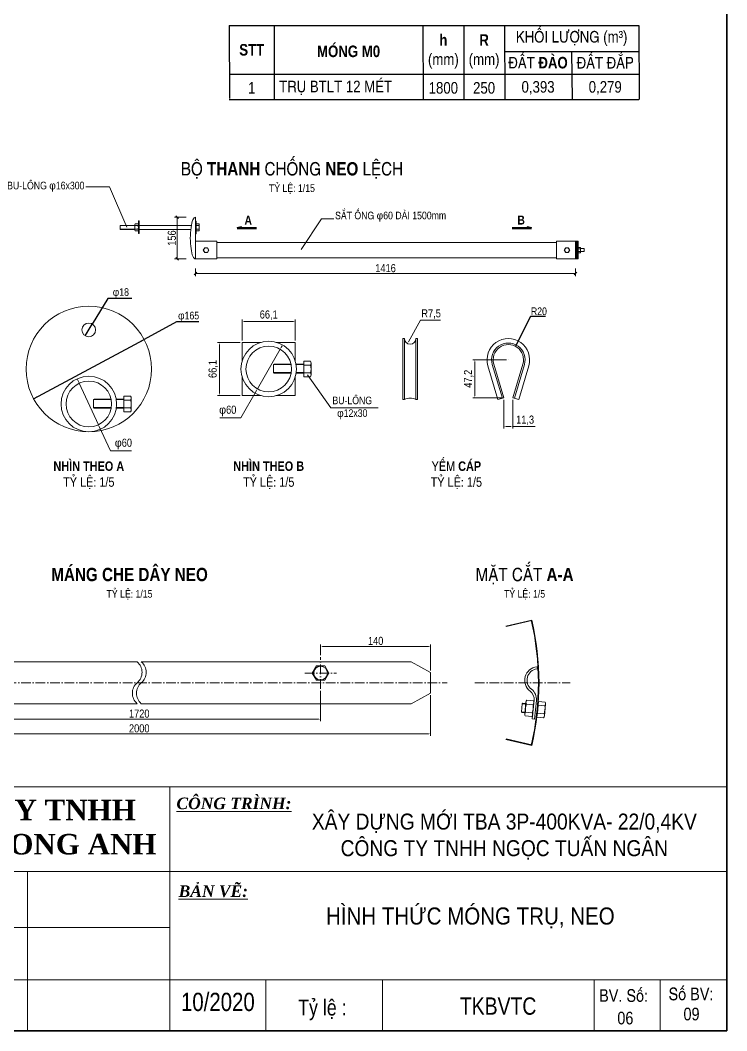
# Model space of a CAD drawing. Header units: millimetres. Extents: x -23083795 to 376618, y 113268 to 3804440.
# Drawn here: x 304887 to 310150, y 114283 to 121807 of the extents above; entities that cross this region are included whole.
import ezdxf
from ezdxf.enums import TextEntityAlignment as Align

# ---------------------------------------------------------------- set-up
doc = ezdxf.new("R2010")
doc.units = ezdxf.units.MM
doc.header["$LTSCALE"] = 6
doc.linetypes.add('ACAD_ISO10W100', pattern=[18, 12, -3, 0, -3])
for name, color, linetype, lineweight in [('Duongkichthuoc', 1, 'Continuous', 0), ('DuongMatcat', 2, 'Continuous', 50), ('HTDLXDM', 220, 'Continuous', 30), ('Khung', 7, 'Continuous', 20), ('netlonkhungten', 32, 'Continuous', 35), ('Nettim', 1, 'ACAD_ISO10W100', 5), ('Netvua', 3, 'Continuous', 20), ('Text', 7, 'Continuous', 13)]:
    doc.layers.add(name, color=color, linetype=linetype, lineweight=lineweight)
doc.styles.add('ktenBCKT_6o$0$VN', font='arial.ttf')
doc.styles.get("Standard").update_dxf_attribs({"font": 'VHELVCN_1.TTF', "height": 60})
doc.styles.add('VN', font='VHELVEN_0.TTF')
doc.styles.add('Vni-helvecondense', font='VHELVCN_1.TTF')
doc.styles.add('VNI-Time', font='VTIMESN_1.TTF', dxfattribs={"width": 0.9})
doc.dimstyles.new('ISO-10', dxfattribs={"dimtxt": 35, "dimasz": 20, "dimexe": 20, "dimexo": 70, "dimgap": 10, "dimtad": 1, "dimtoh": 1, "dimdec": 0, "dimlfac": 0.5, "dimrnd": 1, "dimtxsty": 'Standard', "dimblk": 'OBLIQUE', "dimcen": 2.5, "dimclrd": 7, "dimclre": 7, "dimclrt": 7, "dimadec": 0, "dimazin": 0, "dimtfac": 1, "dimtdec": 0, "dimtmove": 0, "dimatfit": 3, "dimfxl": 1, "dimlwd": 0, "dimlwe": 0, "dimarcsym": 0})
doc.dimstyles.new('ISO-15', dxfattribs={"dimtxt": 2.5, "dimasz": 15, "dimexe": 15, "dimexo": 15, "dimgap": 10, "dimtad": 1, "dimtoh": 1, "dimdec": 0, "dimlfac": 0.5, "dimrnd": 1, "dimtxsty": 'Standard', "dimcen": 25, "dimclrd": 7, "dimclre": 7, "dimadec": 0, "dimazin": 0, "dimtfac": 1, "dimtdec": 0, "dimtmove": 0, "dimatfit": 3, "dimfxl": 1, "dimlwd": 0, "dimlwe": 0, "dimarcsym": 0})
doc.dimstyles.new('ISO-5', dxfattribs={"dimtxt": 6, "dimasz": 15, "dimexe": 15, "dimexo": 15, "dimgap": 10, "dimtad": 1, "dimtoh": 1, "dimdec": 1, "dimlfac": 0.166667, "dimtxsty": 'Standard', "dimcen": 25, "dimclrd": 7, "dimclre": 7, "dimadec": 0, "dimazin": 0, "dimtfac": 1, "dimtdec": 1, "dimtmove": 0, "dimatfit": 3, "dimfxl": 1, "dimlwd": 0, "dimlwe": 0, "dimarcsym": 0})

# ---------------------------------------------------------------- blocks, each defined once
blk = doc.blocks.new('*D256')
at = {"color": 7, "lineweight": 0, "transparency": 16777216}
for p, q in [((307944.3, 116782), (307944.3, 116478.9)), ((303603.2, 116574.5), (303603.2, 116478.9)), ((303618.2, 116493.9), (307929.3, 116493.9))]:
    blk.add_line(p, q, dxfattribs=at)
at = {"color": 7, "transparency": 16777216}
for points in [[(303618.2, 116496.4), (303618.2, 116491.4), (303603.2, 116493.9)], [(307929.3, 116496.4), (307929.3, 116491.4), (307944.3, 116493.9)]]:
    blk.add_solid(points, dxfattribs=at)
at = {"layer": 'Defpoints', "color": 0, "transparency": 16777216}
for p in [(307944.3, 116797), (303603.2, 116589.5), (307944.3, 116493.9)]:
    blk.add_point(p, dxfattribs=at)
at = {"color": 0, "transparency": 16777216, "insert": (305773.8, 116534.5), "char_height": 60, "attachment_point": 5}
blk.add_mtext('2000', dxfattribs=at)
blk = doc.blocks.new('*D257')
at = {"color": 7, "lineweight": 0, "transparency": 16777216}
for p, q in [((307124.8, 116814.5), (307124.8, 116588.7)), ((304422.7, 116669.6), (304422.7, 116588.7)), ((304437.7, 116603.7), (307109.8, 116603.7))]:
    blk.add_line(p, q, dxfattribs=at)
at = {"color": 7, "transparency": 16777216}
for points in [[(304437.7, 116606.2), (304437.7, 116601.2), (304422.7, 116603.7)], [(307109.8, 116606.2), (307109.8, 116601.2), (307124.8, 116603.7)]]:
    blk.add_solid(points, dxfattribs=at)
at = {"layer": 'Defpoints', "color": 0, "transparency": 16777216}
for p in [(307124.8, 116829.5), (304422.7, 116684.6), (307124.8, 116603.7)]:
    blk.add_point(p, dxfattribs=at)
at = {"color": 0, "transparency": 16777216, "insert": (305773.8, 116644.3), "char_height": 60, "attachment_point": 5}
blk.add_mtext('1720', dxfattribs=at)
blk = doc.blocks.new('*D258')
at = {"color": 7, "lineweight": 0, "transparency": 16777216}
for p, q in [((306822.4, 119357.7), (306653.6, 119062.8)), ((306829.9, 119370.7), (306837.4, 119383.7)), ((306530.4, 118847.8), (306646.1, 119049.8)), ((306372.9, 118847.8), (306530.4, 118847.8))]:
    blk.add_line(p, q, dxfattribs=at)
at = {"color": 7, "transparency": 16777216}
for points in [[(306827.7, 119371.9), (306832.1, 119369.5), (306822.4, 119357.7)], [(306643.9, 119051.1), (306648.3, 119048.6), (306653.6, 119062.8)]]:
    blk.add_solid(points, dxfattribs=at)
at = {"layer": 'Defpoints', "color": 0, "transparency": 16777216}
for p in [(306822.4, 119357.7), (306653.6, 119062.8)]:
    blk.add_point(p, dxfattribs=at)
at = {"color": 0, "transparency": 16777216, "insert": (306432.9, 118898.1), "char_height": 60, "attachment_point": 5}
blk.add_mtext('{\\fSymbol|b0|i0|c2|p16;f}60', dxfattribs=at)
blk = doc.blocks.new('_Oblique')
at = {"color": 0, "lineweight": -2}
blk.add_line((-0.5, -0.5), (0.5, 0.5), dxfattribs=at)
blk = doc.blocks.new('*D261')
at = {"layer": 'Defpoints', "color": 0, "transparency": 16777216}
for p in [(306192.5, 120029.3), (309024.2, 120029.3), (309024.2, 119920.2)]:
    blk.add_point(p, dxfattribs=at)
at = {"layer": 'Netvua', "color": 7, "lineweight": 0, "transparency": 16777216}
for p, q in [((306192.5, 119959.3), (306192.5, 119900.2)), ((309024.2, 119959.3), (309024.2, 119900.2)), ((306192.5, 119920.2), (309024.2, 119920.2))]:
    blk.add_line(p, q, dxfattribs=at)
at = {"layer": 'Netvua', "color": 7, "lineweight": 0, "transparency": 16777216, "xscale": 20, "yscale": 20, "zscale": 20, "rotation": 180}
blk.add_blockref('_Oblique', (306192.5, 119920.2), dxfattribs=at)
at = {"layer": 'Netvua', "color": 7, "lineweight": 0, "transparency": 16777216, "xscale": 20, "yscale": 20, "zscale": 20}
blk.add_blockref('_Oblique', (309024.2, 119920.2), dxfattribs=at)
at = {"layer": 'Netvua', "color": 7, "transparency": 16777216, "insert": (307608.3, 119960.8), "char_height": 60, "attachment_point": 5}
blk.add_mtext('1416', dxfattribs=at)
blk = doc.blocks.new('*D262')
at = {"color": 7, "lineweight": 0, "transparency": 16777216}
for p, q in [((306525, 119408.4), (306356.7, 119408.4)), ((306371.7, 119393.4), (306371.7, 119027)), ((306525, 119012), (306356.7, 119012))]:
    blk.add_line(p, q, dxfattribs=at)
at = {"color": 7, "transparency": 16777216}
for points in [[(306369.2, 119393.4), (306374.2, 119393.4), (306371.7, 119408.4)], [(306369.2, 119027), (306374.2, 119027), (306371.7, 119012)]]:
    blk.add_solid(points, dxfattribs=at)
at = {"layer": 'Defpoints', "color": 0, "transparency": 16777216}
for p in [(306540, 119408.4), (306371.7, 119012), (306540, 119012)]:
    blk.add_point(p, dxfattribs=at)
at = {"color": 0, "transparency": 16777216, "insert": (306325.8, 119210.2), "char_height": 60, "attachment_point": 5, "rotation": 90}
blk.add_mtext('66,1', dxfattribs=at)
blk = doc.blocks.new('*D264')
at = {"layer": 'Defpoints', "color": 0, "transparency": 16777216}
for p in [(306192.5, 120340.7), (306057.4, 120029.3), (306192.5, 120029.3)]:
    blk.add_point(p, dxfattribs=at)
at = {"layer": 'Netvua', "color": 7, "lineweight": 0, "transparency": 16777216}
for p, q in [((306122.5, 120340.7), (306037.4, 120340.7)), ((306057.4, 120340.7), (306057.4, 120029.3)), ((306122.5, 120029.3), (306037.4, 120029.3))]:
    blk.add_line(p, q, dxfattribs=at)
at = {"layer": 'Netvua', "color": 7, "lineweight": 0, "transparency": 16777216, "xscale": 20, "yscale": 20, "zscale": 20}
for p, rotation in [((306057.4, 120340.7), 90), ((306057.4, 120029.3), 270)]:
    blk.add_blockref('_Oblique', p, dxfattribs=dict(at, rotation=rotation))
at = {"layer": 'Netvua', "color": 7, "transparency": 16777216, "insert": (306016.7, 120185), "char_height": 60, "attachment_point": 5, "rotation": 90}
blk.add_mtext('156', dxfattribs=at)
blk = doc.blocks.new('*D265')
at = {"color": 7, "lineweight": 0, "transparency": 16777216}
for p, q in [((305320.6, 119117.5), (305314.3, 119131.2)), ((305326.9, 119103.9), (305469.3, 118795.4)), ((305558.6, 118602.1), (305475.6, 118781.8)), ((305715.7, 118602.1), (305558.6, 118602.1))]:
    blk.add_line(p, q, dxfattribs=at)
at = {"color": 7, "transparency": 16777216}
for points in [[(305322.9, 119118.6), (305318.4, 119116.5), (305326.9, 119103.9)], [(305477.9, 118782.9), (305473.4, 118780.8), (305469.3, 118795.4)]]:
    blk.add_solid(points, dxfattribs=at)
at = {"layer": 'Defpoints', "color": 0, "transparency": 16777216}
for p in [(305326.9, 119103.9), (305469.3, 118795.4)]:
    blk.add_point(p, dxfattribs=at)
at = {"color": 0, "transparency": 16777216, "insert": (305655.7, 118652.4), "char_height": 60, "attachment_point": 5}
blk.add_mtext('{\\fSymbol|b0|i0|c2|p16;f}60', dxfattribs=at)
blk = doc.blocks.new('*D269')
at = {"color": 7, "lineweight": 0, "transparency": 16777216}
for p, q in [((307124.8, 117079.2), (307124.8, 117160.2)), ((307929.3, 117145.2), (307139.8, 117145.2)), ((307944.3, 116966.9), (307944.3, 117160.2))]:
    blk.add_line(p, q, dxfattribs=at)
at = {"color": 7, "transparency": 16777216}
for points in [[(307139.8, 117147.7), (307139.8, 117142.7), (307124.8, 117145.2)], [(307929.3, 117147.7), (307929.3, 117142.7), (307944.3, 117145.2)]]:
    blk.add_solid(points, dxfattribs=at)
at = {"layer": 'Defpoints', "color": 0, "transparency": 16777216}
for p in [(307124.8, 117145.2), (307124.8, 117064.2), (307944.3, 116951.9)]:
    blk.add_point(p, dxfattribs=at)
at = {"color": 0, "transparency": 16777216, "insert": (307534.6, 117185.8), "char_height": 60, "attachment_point": 5}
blk.add_mtext('140', dxfattribs=at)
blk = doc.blocks.new('*D270')
at = {"color": 7, "lineweight": 0, "transparency": 16777216}
for p, q in [((306540, 119423.4), (306540, 119579.8)), ((306555, 119564.8), (306921.4, 119564.8)), ((306936.4, 119423.4), (306936.4, 119579.8))]:
    blk.add_line(p, q, dxfattribs=at)
at = {"color": 7, "transparency": 16777216}
for points in [[(306555, 119567.3), (306555, 119562.3), (306540, 119564.8)], [(306921.4, 119567.3), (306921.4, 119562.3), (306936.4, 119564.8)]]:
    blk.add_solid(points, dxfattribs=at)
at = {"layer": 'Defpoints', "color": 0, "transparency": 16777216}
for p in [(306936.4, 119564.8), (306540, 119408.4), (306936.4, 119408.4)]:
    blk.add_point(p, dxfattribs=at)
at = {"color": 0, "transparency": 16777216, "insert": (306738.2, 119610.6), "char_height": 60, "attachment_point": 5}
blk.add_mtext('66,1', dxfattribs=at)
blk = doc.blocks.new('*D271')
at = {"color": 7, "lineweight": 0, "transparency": 16777216}
for p, q in [((307867.7, 119573.3), (307778.3, 119413.5)), ((308017.7, 119573.3), (307867.7, 119573.3))]:
    blk.add_line(p, q, dxfattribs=at)
at = {"color": 7, "transparency": 16777216}
blk.add_solid([(307776.1, 119414.7), (307780.4, 119412.3), (307770.9, 119400.4)], dxfattribs=at)
at = {"layer": 'Defpoints', "color": 0, "transparency": 16777216}
for p in [(307770.9, 119400.4), (307791.7, 119437.5)]:
    blk.add_point(p, dxfattribs=at)
at = {"color": 0, "transparency": 16777216, "insert": (307947.7, 119619.1), "char_height": 60, "attachment_point": 5}
blk.add_mtext('R7,5', dxfattribs=at)
blk = doc.blocks.new('*D272')
at = {"color": 7, "lineweight": 0, "transparency": 16777216}
for p, q in [((308508.1, 119279), (308258.8, 119279)), ((308273.8, 119264), (308273.8, 119010.8)), ((308474.1, 118995.8), (308258.8, 118995.8))]:
    blk.add_line(p, q, dxfattribs=at)
at = {"color": 7, "transparency": 16777216}
for points in [[(308271.3, 119264), (308276.3, 119264), (308273.8, 119279)], [(308271.3, 119010.8), (308276.3, 119010.8), (308273.8, 118995.8)]]:
    blk.add_solid(points, dxfattribs=at)
at = {"layer": 'Defpoints', "color": 0, "transparency": 16777216}
for p in [(308523.1, 119279), (308273.8, 118995.8), (308489.1, 118995.8)]:
    blk.add_point(p, dxfattribs=at)
at = {"color": 0, "transparency": 16777216, "insert": (308227.9, 119137.4), "char_height": 60, "attachment_point": 5, "rotation": 90}
blk.add_mtext('47,2', dxfattribs=at)
blk = doc.blocks.new('*D273')
at = {"color": 7, "lineweight": 0, "transparency": 16777216}
for p, q in [((308489.1, 118980.8), (308489.1, 118767.2)), ((308557.1, 118980.8), (308557.1, 118767.2)), ((308504.1, 118782.2), (308542.1, 118782.2)), ((308557.1, 118782.2), (308723.7, 118782.2))]:
    blk.add_line(p, q, dxfattribs=at)
at = {"color": 7, "transparency": 16777216}
for points in [[(308504.1, 118784.7), (308504.1, 118779.7), (308489.1, 118782.2)], [(308542.1, 118784.7), (308542.1, 118779.7), (308557.1, 118782.2)]]:
    blk.add_solid(points, dxfattribs=at)
at = {"layer": 'Defpoints', "color": 0, "transparency": 16777216}
for p in [(308489.1, 118995.8), (308557.1, 118995.8), (308557.1, 118782.2)]:
    blk.add_point(p, dxfattribs=at)
at = {"color": 0, "transparency": 16777216, "insert": (308647.9, 118828), "char_height": 60, "attachment_point": 5}
blk.add_mtext('11,3', dxfattribs=at)

msp = doc.modelspace()

# ---------------------------------------------------------------- linework, layer by layer
for p, q in [((306444.74591, 121766.6433), (306446.29624, 121223.81958)), ((306778.84789, 121766.6433), (306778.24485, 121214.34315)), ((307887.14986, 121766.6433), (307888.24943, 121217.5834)), ((308190.63206, 121766.6433), (308192.07153, 121217.5834)), ((308494.11426, 121766.6433), (308496.21195, 121216.38452)), ((309494.81199, 121766.6433), (309497.21529, 121217.10082)), ((308494.11426, 121574.72007), (309494.81199, 121574.72007)), ((308994.46313, 121574.72007), (308998.26772, 121215.18816)), ((306444.74591, 121405.81622), (309494.81199, 121405.81622)), ((306444.74591, 121216.81156), (309494.81199, 121216.81156)), ((305538.8193, 119735.38525), (305424.37881, 119544.91044)), ((305718.41546, 119735.38525), (305538.8193, 119735.38525)), ((306050.35199, 119560.20237), (305809.78999, 119431.09596)), ((306217.92068, 119560.20237), (306050.35199, 119560.20237)), ((308687.08886, 119600.33872), (308575.44307, 119380.98848)), ((308800.34921, 119600.33872), (308687.08886, 119600.33872)), ((305371.88156, 119457.53399), (305424.37881, 119544.91044)), ((305398.1047, 119501.22221), (305398.15567, 119501.22221)), ((305398.13019, 119501.19673), (305398.13019, 119501.2477)), ((304986.47039, 118989.23133), (305809.78999, 119431.09596))]:
    msp.add_line(p, q)
msp.add_lwpolyline([(306444.74591, 121766.6433), (307306.24892, 121766.6433), (309161.93106, 121766.6433), (309494.81199, 121766.6433)])
for points in [[(305382.35208, 119484.23936), (305371.745, 119457.56531), (305390.42976, 119479.35739)], [(305398.07012, 119501.3063), (305398.13019, 119501.22221), (305398.0461, 119501.28228)], [(305405.75104, 119523.06963), (305424.37881, 119544.91044), (305413.84145, 119518.20877)], [(305782.61814, 119421.83823), (305809.78999, 119431.09596), (305787.08939, 119413.52616)]]:
    msp.add_solid(points)
at = {"layer": 'Duongkichthuoc'}
for points in [[(308578.8958, 119393.4824), (308583.09943, 119391.33759), (308574.56318, 119379.79912)], [(305009.20465, 119006.75755), (304986.47039, 118989.23133), (305013.65995, 118998.43691)]]:
    msp.add_solid(points, dxfattribs=at)
at = {"layer": 'DuongMatcat'}
for p, q in [((306502.99494, 120257.51699), (306538.07167, 120267.28976)), ((306647.53998, 120257.51699), (306502.99494, 120257.51699)), ((306538.07167, 120267.28976), (306530.46317, 120257.51699)), ((308551.04328, 120257.51699), (308695.58832, 120257.51699)), ((308660.51159, 120267.28976), (308668.12009, 120257.51699)), ((308695.58832, 120257.51699), (308660.51159, 120267.28976))]:
    msp.add_line(p, q, dxfattribs=at)
at = {"layer": 'Khung'}
for points in [[(310150.10347, 114283.45961), (310150.10347, 116100.05292), (302825.62301, 116100.05292), (302825.62301, 114283.45961)], [(306001.06684, 116100.05292), (306001.06684, 114283.45961)], [(302825.62301, 115468.57798), (310150.10347, 115468.57798)], [(304942.70398, 114283.45961), (304942.70398, 115468.57798)], [(302825.62301, 115052.02188), (306001.06684, 115052.02188)], [(302834.81085, 114663.3771), (310150.10347, 114663.3771)], [(306715.49718, 114663.3771), (306715.49718, 114283.45961)], [(307586.02122, 114663.3771), (307586.02122, 114283.45961)], [(309161.76403, 114663.3771), (309161.76403, 114283.45961)], [(309654.92426, 114663.3771), (309654.92426, 114283.45961)], [(302825.62301, 114283.45961), (310150.10347, 114283.45961)]]:
    msp.add_lwpolyline(points, dxfattribs=at)
at = {"layer": 'netlonkhungten'}
msp.add_lwpolyline([(290303.95978, 128659.81248), (310150.10347, 128659.81248), (310150.10347, 114283.45961), (290303.95978, 114283.45961)], close=True, dxfattribs=at)
at = {"layer": 'Nettim'}
for p, q in [((307124.82821, 116829.47702), (307124.82821, 117064.22999)), ((307007.45173, 116946.8535), (307242.2047, 116946.8535)), ((303488.6474, 116874.43817), (308067.60266, 116874.43817)), ((308274.07047, 116874.43817), (308983.4041, 116874.43817))]:
    msp.add_line(p, q, dxfattribs=at)
at = {"layer": 'Netvua'}
for p, q in [((305767.49202, 120313.07972), (305772.2112, 120313.07972)), ((305767.49202, 120218.69609), (305767.49202, 120313.07972)), ((305772.2112, 120313.07972), (305772.2112, 120218.69609)), ((306192.4931, 120029.2515), (306192.4931, 120340.71747)), ((306192.4931, 120217.39068), (306192.4931, 120311.77431)), ((306192.4931, 120311.77431), (306197.21229, 120311.77431)), ((306197.21229, 120311.77431), (306197.21229, 120217.39068)), ((305632.79818, 120279.68388), (305630.91051, 120277.79621)), ((305630.91051, 120251.36879), (305630.91051, 120277.79621)), ((305630.91051, 120277.79621), (305741.30726, 120277.79621)), ((305632.79818, 120249.48112), (305630.91051, 120251.36879)), ((305630.91051, 120251.36879), (305741.30726, 120251.36879)), ((305632.79818, 120279.68388), (305741.30726, 120279.68388)), ((305741.30726, 120249.48112), (305632.79818, 120249.48112)), ((305741.30726, 120284.19977), (305741.30726, 120244.96523)), ((305765.46947, 120290.73886), (305743.32981, 120290.73886)), ((305765.46947, 120277.66068), (305743.32981, 120277.66068)), ((305765.46947, 120251.50432), (305743.32981, 120251.50432)), ((305765.46947, 120238.42614), (305743.32981, 120238.42614)), ((305772.2112, 120279.68388), (306162.09679, 120279.68388)), ((306157.64228, 120249.48112), (305772.2112, 120249.48112)), ((306219.35195, 120290.73886), (306197.21229, 120290.73886)), ((306197.21229, 120290.73886), (306197.21229, 120277.66068)), ((306197.21229, 120277.66068), (306219.35195, 120277.66068)), ((306219.35195, 120277.66068), (306197.21229, 120277.66068)), ((306197.21229, 120251.50432), (306219.35195, 120251.50432)), ((306219.35195, 120251.50432), (306197.21229, 120251.50432)), ((306197.21229, 120251.50432), (306197.21229, 120238.42614)), ((306197.21229, 120238.42614), (306219.35195, 120238.42614)), ((306221.37449, 120244.96523), (306221.37449, 120284.19977)), ((305772.2112, 120218.69609), (305767.49202, 120218.69609)), ((306197.21229, 120217.39068), (306192.4931, 120217.39068)), ((306192.4931, 120161.38858), (306351.0576, 120161.38858)), ((306192.4931, 120029.2515), (306192.4931, 120161.38858)), ((306351.0576, 120161.38858), (306351.0576, 120029.2515)), ((306351.0576, 120151.95021), (308880.53889, 120151.95021)), ((308880.53889, 120029.2515), (308880.53889, 120161.38858)), ((308880.53889, 120161.38858), (309043.78458, 120161.38858)), ((309024.18173, 120029.2515), (309024.18173, 120161.38858)), ((309024.18173, 120161.38858), (309031.73242, 120161.38858)), ((309040.06735, 120161.38858), (309027.95707, 120161.38858)), ((309031.73242, 120161.38858), (309031.73242, 120029.2515)), ((309036.29201, 120029.2515), (309036.29201, 120161.38858)), ((309036.29201, 120161.38858), (309043.8427, 120161.38858)), ((309043.78458, 120161.38858), (309043.78458, 120029.2515)), ((309043.8427, 120161.38858), (309043.8427, 120029.2515)), ((306251.06824, 120095.32004), (306261.42179, 120113.25293)), ((306251.06824, 120095.32004), (306261.42179, 120077.38715)), ((306282.12891, 120113.25293), (306261.42179, 120113.25293)), ((306282.12891, 120077.38715), (306261.42179, 120077.38715)), ((306282.12891, 120113.25293), (306292.48247, 120095.32004)), ((306282.12891, 120077.38715), (306292.48247, 120095.32004)), ((308939.11402, 120095.32004), (308949.46758, 120113.25293)), ((308939.11402, 120095.32004), (308949.46758, 120077.38715)), ((308970.17469, 120113.25293), (308949.46758, 120113.25293)), ((308970.17469, 120077.38715), (308949.46758, 120077.38715)), ((308970.17469, 120113.25293), (308980.52825, 120095.32004)), ((308970.17469, 120077.38715), (308980.52825, 120095.32004)), ((309043.66298, 120079.7897), (309043.66298, 120110.85039)), ((309045.18325, 120116.02715), (309060.0756, 120116.02715)), ((309060.0756, 120105.67359), (309045.18325, 120105.67359)), ((309060.0756, 120105.67359), (309045.18325, 120105.67359)), ((309060.0756, 120105.67359), (309045.18325, 120105.67359)), ((309045.18325, 120084.96648), (309060.0756, 120084.96648)), ((309060.0756, 120084.96648), (309045.18325, 120084.96648)), ((309060.0756, 120084.96648), (309045.18325, 120084.96648)), ((309045.18325, 120074.61292), (309060.0756, 120074.61292)), ((309045.18325, 120074.61292), (309060.0756, 120074.61292)), ((309061.59587, 120079.78971), (309061.59587, 120110.85039)), ((309061.59587, 120083.99402), (309061.59587, 120106.64609)), ((309061.59587, 120106.64609), (309085.46875, 120106.64609)), ((309085.46877, 120083.99402), (309061.59587, 120083.99402)), ((309085.46875, 120106.64609), (309087.73396, 120104.38088)), ((309085.46877, 120083.99401), (309087.73397, 120086.25922)), ((309087.73396, 120104.38088), (309087.73396, 120086.25921)), ((306351.0576, 120029.2515), (306192.4931, 120029.2515)), ((308880.53889, 120038.68986), (306351.0576, 120038.68986)), ((309043.78458, 120029.2515), (308880.53889, 120029.2515)), ((306540.00325, 119408.36927), (306540.00325, 119268.98272)), ((306679.5108, 119408.36927), (306540.00325, 119408.36927)), ((306936.4145, 119408.36927), (306796.80501, 119408.36927)), ((306936.4145, 119268.63822), (306936.4145, 119408.36927)), ((307749.20268, 119437.47663), (307737.87664, 119437.47663)), ((307737.87664, 119437.47663), (307737.87664, 118982.85066)), ((307749.20268, 118982.85066), (307749.20268, 119437.47663)), ((307845.47398, 119437.47663), (307834.14794, 119437.47663)), ((307834.14794, 119437.47663), (307834.14794, 118982.85066)), ((307845.47398, 118982.85066), (307845.47398, 119437.47663)), ((306777.59453, 119247.07892), (306773.34726, 119242.83165)), ((306777.59453, 119247.07892), (306903.85908, 119247.07892)), ((306941.53494, 119247.07892), (306999.86797, 119247.07892)), ((306999.86797, 119269.01545), (306999.86797, 119180.73774)), ((307049.68221, 119269.01545), (306999.86797, 119269.01545)), ((307054.23295, 119166.02479), (307054.23295, 119254.3025)), ((308489.10961, 118995.76124), (308414.52374, 119246.63567)), ((308523.03675, 119278.91213), (308523.13869, 119278.91213)), ((308523.06224, 119278.91213), (308523.1132, 119278.91213)), ((308523.08772, 119278.86116), (308523.08772, 119278.9631)), ((308523.08772, 119278.88665), (308523.08772, 119278.93761)), ((308557.06583, 118995.76124), (308631.6517, 119246.63567)), ((306738.10694, 119210.16364), (306738.20888, 119210.16364)), ((306738.10694, 119210.16364), (306738.20888, 119210.16364)), ((306738.13243, 119210.16364), (306738.18339, 119210.16364)), ((306738.13243, 119210.16364), (306738.18339, 119210.16364)), ((306738.15791, 119210.11268), (306738.15791, 119210.21461)), ((306738.15791, 119210.11268), (306738.15791, 119210.21461)), ((306738.15791, 119210.13816), (306738.15791, 119210.18913)), ((306738.15791, 119210.13816), (306738.15791, 119210.18913)), ((306773.34726, 119183.36997), (306773.34726, 119242.83165)), ((306773.34726, 119242.83165), (306904.74506, 119242.83165)), ((306777.59453, 119179.1227), (306773.34726, 119183.36997)), ((306773.34726, 119183.36997), (306905.75309, 119183.36997)), ((306905.01673, 119179.1227), (306777.59453, 119179.1227)), ((306905.01673, 119179.1227), (306893.63498, 119179.1227)), ((306942.26022, 119242.83165), (306999.86797, 119242.83165)), ((306999.86797, 119179.1227), (306942.514, 119179.1227)), ((306999.86797, 119179.1227), (306942.514, 119179.1227)), ((306943.11413, 119183.36997), (306999.86797, 119183.36997)), ((306999.86797, 119239.58955), (307049.68221, 119239.58955)), ((307049.68221, 119239.58955), (306999.86797, 119239.58955)), ((306999.86797, 119180.73774), (306999.86797, 119151.31184)), ((307049.68221, 119180.73774), (306999.86797, 119180.73774)), ((306999.86797, 119180.73774), (307049.68221, 119180.73774)), ((308445.68402, 118982.85066), (308371.09815, 119233.72508)), ((308478.25322, 118992.53359), (308403.66734, 119243.40802)), ((308567.92223, 118992.53359), (308642.5081, 119243.40802)), ((308600.49142, 118982.85066), (308675.07729, 119233.72508)), ((306540.00325, 119151.34456), (306540.00325, 119011.95802)), ((306936.4145, 119011.95802), (306936.4145, 119151.68906)), ((306999.86797, 119151.31184), (307049.68221, 119151.31184)), ((305398.07922, 118949.66482), (305398.18116, 118949.66482)), ((305398.13019, 118949.61386), (305398.13019, 118949.71579)), ((305437.5668, 118986.5801), (305433.31954, 118982.33283)), ((305433.31954, 118922.87115), (305433.31954, 118982.33283)), ((305433.31954, 118982.33283), (305564.91867, 118982.33283)), ((305437.5668, 118986.5801), (305564.03133, 118986.5801)), ((305601.50721, 118986.5801), (305659.84025, 118986.5801)), ((305602.2325, 118982.33283), (305659.84025, 118982.33283)), ((305659.84025, 119008.51663), (305659.84025, 118920.23892)), ((305709.65449, 119008.51663), (305659.84025, 119008.51663)), ((305659.84025, 118979.09073), (305709.65449, 118979.09073)), ((305709.65449, 118979.09073), (305659.84025, 118979.09073)), ((305714.20522, 118905.52597), (305714.20522, 118993.80368)), ((306540.00325, 119011.95802), (306679.5108, 119011.95802)), ((306796.80501, 119011.95802), (306936.4145, 119011.95802)), ((307737.87664, 118982.85066), (307749.20268, 118982.85066)), ((307834.14794, 118982.85066), (307845.47398, 118982.85066)), ((308489.10961, 118995.76124), (308445.68402, 118982.85066)), ((308557.06583, 118995.76124), (308600.49142, 118982.85066)), ((305437.5668, 118918.62388), (305433.31954, 118922.87115)), ((305433.31954, 118922.87115), (305565.94483, 118922.87115)), ((305565.2098, 118918.62388), (305437.5668, 118918.62388)), ((305659.84025, 118918.62388), (305602.48628, 118918.62388)), ((305659.84025, 118918.62388), (305602.48628, 118918.62388)), ((305603.08641, 118922.87115), (305659.84025, 118922.87115)), ((305659.84025, 118920.23892), (305659.84025, 118890.81302)), ((305709.65449, 118920.23892), (305659.84025, 118920.23892)), ((305659.84025, 118920.23892), (305709.65449, 118920.23892)), ((305659.84025, 118890.81302), (305709.65449, 118890.81302)), ((308505.39528, 117296.71431), (308697.449, 117341.63714)), ((308506.42713, 117292.30297), (308698.48085, 117337.2258)), ((307093.76754, 117000.65217), (307062.70686, 116946.8535)), ((307093.76754, 117000.65217), (307155.88889, 117000.65217)), ((307186.94957, 116946.8535), (307155.88889, 117000.65217)), ((307093.76754, 116893.05484), (307062.70686, 116946.8535)), ((307186.94957, 116946.8535), (307155.88889, 116893.05484)), ((307093.76754, 116893.05484), (307155.88889, 116893.05484)), ((308621.41166, 116658.89612), (308627.13397, 116718.08182)), ((308631.77026, 116721.90063), (308627.13397, 116718.08182)), ((308627.13397, 116718.08182), (308652.99568, 116715.5814)), ((308631.77026, 116721.90063), (308653.40442, 116719.80895)), ((308645.88681, 116642.05456), (308654.38224, 116729.92254)), ((308707.07897, 116710.04605), (308657.49595, 116714.83994)), ((308657.49595, 116714.83994), (308707.07897, 116710.04605)), ((308709.91079, 116739.33538), (308660.32776, 116744.12926)), ((308747.51347, 116735.6998), (308739.01804, 116647.83182)), ((308744.68166, 116706.41047), (308794.26469, 116701.61658)), ((308794.26469, 116701.61658), (308744.68166, 116706.41047)), ((308797.0965, 116730.90591), (308747.51347, 116735.6998)), ((308791.71478, 116627.95532), (308800.21021, 116715.8233)), ((308625.23047, 116654.25983), (308621.41166, 116658.89612)), ((308621.41166, 116658.89612), (308647.27337, 116656.3957)), ((308646.86463, 116652.16815), (308625.23047, 116654.25983)), ((308649.00051, 116626.97196), (308698.58354, 116622.17807)), ((308651.83232, 116656.26128), (308701.41535, 116651.4674)), ((308701.41535, 116651.4674), (308651.83232, 116656.26128)), ((308739.01804, 116647.83182), (308736.18623, 116618.54249)), ((308736.18623, 116618.54249), (308785.76926, 116613.7486)), ((308788.60107, 116643.03793), (308739.01804, 116647.83182)), ((308739.01804, 116647.83182), (308788.60107, 116643.03793)), ((308505.39528, 116452.16204), (308697.449, 116407.23921)), ((308506.42713, 116456.57338), (308698.48085, 116411.65055))]:
    msp.add_line(p, q, dxfattribs=at)
for points in [[(305758.38543, 116718.70518), (303747.12905, 116718.70518), (303603.15751, 116796.97503), (303603.15751, 116951.90132), (303747.12905, 117030.17116), (305758.38543, 117030.17116, -0.4622667411), (305758.38544, 116874.43819, 0.4622768153), (305758.38543, 116718.70518, -6309967.1914051669)], [(305789.12193, 117030.17116), (307800.37831, 117030.17116), (307944.34985, 116951.90132), (307944.34985, 116796.97503), (307800.37831, 116718.70518), (305789.12193, 116718.70518, -0.4622667411), (305789.12192, 116874.43816, 0.4622768153), (305789.12193, 117030.17116, -6309967.1914051669)], [(308714.89917, 116743.64244), (308701.52733, 116605.33802), (308718.43753, 116603.70307), (308731.80937, 116742.0075, 0.2592029387), (308695.18582, 116826.07357, -0.6731521304), (308736.49007, 116977.16213, 0.5861087238), (308734.53365, 116993.73241, 0.6736814378), (308684.86786, 116812.57663, -0.2592029387), (308714.89917, 116743.64244, -0.7437303513)]]:
    msp.add_lwpolyline(points, format="xyb", dxfattribs=at)
for centre, radius in [((306271.77535, 120095.32004), 17.08578), ((308959.82114, 120095.32004), 17.08578), ((305398.13019, 119210.16364), 467.19897), ((305398.13019, 119501.22221), 50.96716), ((306738.20888, 119210.16364), 206.70015), ((306738.00501, 119210.26558), 169.89053), ((305398.39245, 118949.61386), 206.70015), ((305398.18858, 118949.71579), 169.89053), ((307124.82821, 116946.8535), 51.25735)]:
    msp.add_circle(centre, radius, dxfattribs=at)
for centre, radius, start, end in [((305752.88928, 120284.19977), 11.58202, 145.626190435, 214.373809565), ((305784.60151, 120264.5825), 43.29425, 162.417631009, 197.582368991), ((305752.88928, 120244.96523), 11.58202, 145.626190435, 214.373809565), ((305755.91, 120284.19977), 11.58202, 325.626190435, 34.373809565), ((305724.19776, 120264.5825), 43.29425, 342.417631009, 17.582368991), ((305755.91, 120244.96523), 11.58202, 325.626190435, 34.373809565), ((306209.79248, 120284.19977), 11.58202, 325.626190435, 34.373809565), ((306178.08024, 120264.5825), 43.29425, 342.417631009, 17.582368991), ((306209.79248, 120244.96523), 11.58202, 325.626190435, 34.373809565), ((309053.237, 120110.85038), 9.57402, 147.268003112, 212.732034801), ((309079.67878, 120095.32004), 36.0158, 163.293289097, 196.706710903), ((309079.67878, 120095.32004), 36.0158, 163.293289097, 196.706710903), ((309053.23703, 120079.7897), 9.57405, 147.268053211, 212.731946791), ((309053.23703, 120079.7897), 9.57405, 147.268053209, 212.731946791), ((309052.02185, 120110.85038), 9.57402, 327.267965199, 32.731996888), ((309025.58007, 120095.32004), 36.0158, 343.293289097, 16.706710903), ((309025.58007, 120095.32004), 36.0158, 343.293289097, 16.706710903), ((309052.02182, 120079.7897), 9.57405, 327.268053209, 32.731946791), ((309052.02182, 120079.7897), 9.57405, 327.268053209, 32.731946791), ((307791.67531, 119437.47663), 42.47263, 180, 0), ((308523.08772, 119278.91213), 158.5645, 343.442595813, 196.557404187), ((308523.08772, 119278.91213), 124.58639, 343.442595813, 196.557404187), ((308523.08772, 119278.91213), 113.26036, 343.442595813, 196.557404187), ((308523.08772, 119278.91213), 113.26036, 343.442595813, 196.557404187), ((308523.08772, 119278.91213), 113.26036, 343.442595813, 196.557404187), ((307028.1734, 119254.3025), 26.05954, 325.626190435, 34.373809565), ((306956.82087, 119210.16364), 97.41207, 342.417631009, 17.582368991), ((307028.1734, 119166.02479), 26.05954, 325.626190435, 34.373809565), ((305688.14568, 118993.80368), 26.05954, 325.626190435, 34.373809565), ((305616.79315, 118949.66482), 97.41207, 342.417631009, 17.582368991), ((307791.67531, 118908.69471), 85.45776, 60.19818456, 119.80181544), ((305688.14568, 118905.52597), 26.05954, 325.626190435, 34.373809565), ((306700.08382, 116874.43817), 2046.74786, 346.834775537, 13.165224463), ((306700.08382, 116874.43817), 2051.27827, 346.834775537, 13.165224463), ((308747.09447, 116676.61407), 97.41207, 156.895207738, 192.05994572), ((308680.32083, 116727.41469), 26.05954, 140.103767163, 208.851386296), ((308611.81683, 116689.69326), 97.41207, 336.895207738, 12.05994572), ((308687.0859, 116726.76062), 26.05954, 320.103767163, 28.851386296), ((308699.00255, 116681.26379), 97.41207, 336.895207738, 12.05994572), ((308774.27162, 116718.33115), 26.05954, 320.103767163, 28.851386296), ((308671.8254, 116639.54671), 26.05954, 140.103767163, 208.851386296), ((308678.59047, 116638.89264), 26.05954, 320.103767163, 28.851386296), ((308765.77619, 116630.46317), 26.05954, 320.103767163, 28.851386296)]:
    msp.add_arc(centre, radius, start, end, dxfattribs=at)
msp.add_ellipse((306192.4931, 120184.98448), major_axis=(0, -155.73299), ratio=0.24586191, start_param=3.1415926536, end_param=6.2831853072, dxfattribs=at)
for points in [[(305381.53267, 119549.46505), (305381.51661, 119549.45952), (305381.54123, 119549.4141)], [(305738.53594, 119530.31057), (305738.55922, 119530.28582), (305738.47333, 119530.22836)], [(305768.31931, 119495.26453), (305768.32967, 119495.25107), (305768.28411, 119495.22671)], [(307761.16541, 119408.07556), (307761.189, 119408.05111), (307761.10384, 119407.99257)], [(306908.2205, 119327.8319), (306908.23983, 119327.80395), (306908.14633, 119327.75993)], [(308587.45372, 119372.22894), (308587.48169, 119372.20964), (308587.40982, 119372.13539)]]:
    msp.add_solid(points, dxfattribs=at)

# ---------------------------------------------------------------- texts
for s, insert, char_height, attachment_point in [('{\\fVNI-Helve-Condense|b1|i0|c0|p2;KHOÁI LÖÔÏNG }(m{\\fHelvetica Narrow|b0|i0|c0|p32;³})', (308994.46313, 121670.68169), 85.91121, 5), ('{\\fVNI-Helve-Condense|b1|i0|c0|p2;h\\P}(mm)', (308038.89096, 121574.72007), 85.91121, 5), ('{\\fVNI-Helve-Condense|b1|i0|c0|p2;R\\P}(mm)', (308342.37316, 121574.72007), 85.91121, 5), ('{\\fVNI-Helve-Condense|b1|i0|c0|p2;STT}', (306611.7969, 121586.22976), 85.91121, 5), ('{\\fVNI-Helve-Condense|b1|i0|c0|p2;MOÙNG M0}', (307332.99887, 121574.72007), 85.91121, 5), ('{\\fVNI-Helve-Condense|b1|i0|c0|p2;ÑAÁT ÑAØO}', (308744.2887, 121490.26815), 85.91121, 5), ('{\\fVNI-Helve-Condense|b1|i0|c0|p2;ÑAÁT ÑAÉP}', (309244.63756, 121490.26815), 85.91121, 5), ('TRUÏ BTLT 12 MEÙT', (306815.77675, 121302.72277), 85.91121, 4), ('0,393', (308744.2887, 121302.72277), 85.91121, 5), ('0,279', (309244.63756, 121302.72277), 85.91121, 5), ('1', (306611.7969, 121302.72277), 85.91121, 5), ('1800', (308038.89096, 121302.72277), 85.91121, 5), ('250', (308342.37316, 121302.72277), 85.91121, 5), ('{\\fSymbol|b0|i0|c2|p16;f}18', (305636.64649, 119774.84705), 56.630178, 5), ('{\\fSymbol|b0|i0|c2|p16;f}165', (306141.21511, 119599.66416), 56.630178, 5), ('R20', (308750.79781, 119639.80051), 56.630178, 5)]:
    msp.add_mtext(s, dxfattribs=dict(insert=insert, char_height=char_height, attachment_point=attachment_point))
for s, insert, char_height, width, attachment_point in [('{\\fVNI-Helve-Condense|b1|i0|c0|p2;BOÄ THANH CHOÁNG NEO LEÄCH\\P\\fVNI-Helve-Condense|b0|i0|c0|p2;\\H0.5714x;TYÛ LEÄ: 1/15}', (306911.12926, 120632.297), 99.1028115, 1974.6787945, 5), ('BU-LOÂNG {\\fSymbol|b0|i0|c2|p16;f}16x300', (305365.56209, 120567.59193), 56.630178, 806.1299231, 6), ('SAÉT OÁNG {\\fSymbol|b0|i0|c2|p16;f}60 DAØI 1500mm', (307232.84483, 120344.65157), 56.630178, 1069.3531254, 4), ('{\\fVNI-Helve-Condense|b1|i0|c0|p2;A}', (306585.43097, 120318.81696), 66.068541, 112.4267631, 5), ('{\\fVNI-Helve-Condense|b1|i0|c0|p2;B}', (308618.28285, 120318.81696), 66.068541, 112.4267598, 5), ('{\\fVNI-Helve-Condense|b1|i0|c0|p2;NHÌN THEO A\\P}TYÛ LEÄ: 1/5', (305398.13019, 118419.30376), 70.7877225, 644.2838947, 5), ('{\\fVNI-Helve-Condense|b1|i0|c0|p2;NHÌN THEO B\\P}TYÛ LEÄ: 1/5', (306738.20888, 118419.30376), 70.7877225, 644.2838947, 5), ('{\\fVNI-Helve-Condense|b1|i0|c0|p2;YEÁM CAÙP\\P}TYÛ LEÄ: 1/5', (308135.82802, 118419.30376), 70.7877225, 644.2838947, 5), ('{\\fVNI-Helve-Condense|b1|i0|c0|p2;MAÙNG CHE DAÂY NEO\\P\\fVNI-Helve-Condense|b0|i0|c0|p2;\\H0.5714x;TYÛ LEÄ: 1/15}', (305701.41793, 117611.90498), 99.1028115, 1974.6788279, 5), ('{\\fVNI-Helve-Condense|b1|i0|c0|p2;MAËT CAÉT A-A\\P\\fVNI-Helve-Condense|b0|i0|c0|p2;\\H0.5714x;TYÛ LEÄ: 1/5}', (308644.02636, 117611.90498), 99.1028115, 1974.6788279, 5)]:
    msp.add_mtext(s, dxfattribs=dict(insert=insert, char_height=char_height, width=width, attachment_point=attachment_point))
at = {"color": 7, "insert": (307360.38089, 118920.52729), "char_height": 56.630178, "width": 555.0949509, "attachment_point": 5}
msp.add_mtext('BU-LOÂNG \\P{\\fSymbol|b0|i0|c2|p16;f}12x30', dxfattribs=at)
at = {"layer": 'HTDLXDM', "attachment_point": 2, "style": 'VNI-Time'}
for s, insert, char_height, width in [('XAÂY DÖÏNG MÔÙI TBA 3P-400KVA- 22/0,4KV\\PCOÂNG TY TNHH NGOÏC TUAÁN NGAÂN', (308493.10999, 115900.39199), 118.8088822, 4581.3453365), ('HÌNH THÖÙC MOÙNG TRUÏ, NEO', (308239.86556, 115201.37787), 126.9296606, 4894.4876652)]:
    msp.add_mtext(s, dxfattribs=dict(at, insert=insert, char_height=char_height, width=width))
at = {"layer": 'Text', "style": 'Vni-helvecondense'}
for s, p in [('BV. Soá: ', (309199.19715, 114499.211)), (' Soá BV: ', (309686.55347, 114511.1182))]:
    msp.add_text(s, height=93.917615, dxfattribs=at).set_placement(p)
for s, p in [('09', (309887.36451, 114361.25407)), ('06', (309394.64106, 114331.25455))]:
    msp.add_text(s, height=93.917615, dxfattribs=at).set_placement(p, align=Align.CENTER)
at = {"layer": 'Text'}
for s, insert, char_height, width, attachment_point, style in [('{\\fTimes New Roman|b1|i0|c0|p18;CÔNG TY TNHH\\PTRANG SONG ANH}', (304844.82178, 116003.55235), 152.6829221, 2679.5852822, 2, 'VN'), ('{\\fTimes New Roman|b1|i1|c0|p18;\\LCÔNG TRÌNH: }', (306479.19218, 115975.57097), 86.0952148, 3758.0832431, 5, 'ktenBCKT_6o$0$VN'), ('{\\fTimes New Roman|b1|i1|c0|p18;\\LBẢN VẼ: }', (306325.40024, 115322.03071), 86.0952148, 3758.0832431, 5, 'ktenBCKT_6o$0$VN'), ('{\\W0.8;10\\fArial|b0|i0|c238|p34;/20\\fArial|b0|i0|c0|p34;20}', (306084.50949, 114497.49996), 136.078868, 873.0780987, 4, 'VN'), ('{\\fArial|b0|i0|c238|p34;\\W0.8;T\\fArial|b0|i0|c0|p34;ỷ lệ : }', (306957.75576, 114438.90009), 118.3809204, 1320.9069626, 4, 'VN'), ('{\\W0.8;TKBVTC}', (308162.32219, 114466.5949), 129.1428222, 1200.8245114, 4, 'VN')]:
    msp.add_mtext(s, dxfattribs=dict(at, insert=insert, char_height=char_height, width=width, attachment_point=attachment_point, style=style))

# ---------------------------------------------------------------- dimensions: what is measured, and where the dimension line sits
for base, p1, p2, picture, middle in [((306936.4145, 119564.80417), (306540.00325, 119408.36927), (306936.4145, 119408.36927), '*D270', (306738.20888, 119610.64417)), ((308557.06583, 118782.19539), (308489.10961, 118995.76124), (308557.06583, 118995.76124), '*D273', (308647.90583, 118828.03539))]:
    dim = msp.add_linear_dim(base=base, p1=p1, p2=p2, dimstyle='ISO-5')
    dim.commit()
    dim.dimension.update_dxf_attribs({"geometry": picture, "text_midpoint": middle})
dim = msp.add_radius_dim(center=(307791.67531, 119437.47663), mpoint=(307770.93423, 119400.41273), text='R7,5', dimstyle='ISO-5')
dim.commit()
dim.dimension.update_dxf_attribs({"geometry": '*D271', "text_midpoint": (307947.66614, 119573.27074), "dimtype": 164})
for base, p1, p2, picture, middle in [((306371.68355, 119011.95802), (306540.00325, 119408.36927), (306540.00325, 119011.95802), '*D262', (306325.84355, 119210.16364)), ((308273.78586, 118995.76124), (308523.08772, 119278.9631), (308489.10961, 118995.76124), '*D272', (308227.94586, 119137.36217))]:
    dim = msp.add_linear_dim(base=base, p1=p1, p2=p2, angle=90, dimstyle='ISO-5')
    dim.commit()
    dim.dimension.update_dxf_attribs({"geometry": picture, "text_midpoint": middle})
for p1, p2, picture, middle in [((306822.44991, 119357.68285), (306653.5601, 119062.84831), '*D258', (306432.8977, 118847.80515)), ((305326.90879, 119103.92988), (305469.3385, 118795.44174), '*D265', (305655.70641, 118602.1092))]:
    dim = msp.add_diameter_dim_2p(p1=p1, p2=p2, text='{\\fSymbol|b0|i0|c2|p16;f}60', dimstyle='ISO-5')
    dim.commit()
    dim.dimension.update_dxf_attribs({"geometry": picture, "text_midpoint": middle, "dimtype": 163})
dim = msp.add_linear_dim(base=(307124.82821, 117145.19098), p1=(307944.34985, 116951.90132), p2=(307124.82821, 117064.22999), angle=180, text='140', dimstyle='ISO-15')
dim.commit()
dim.dimension.update_dxf_attribs({"geometry": '*D269', "text_midpoint": (307534.58903, 117185.83098)})
for base, p1, p2, text, picture, middle in [((307944.34985, 116493.88079), (303603.15751, 116589.52782), (307944.34985, 116796.97503), '2000', '*D256', (305773.75368, 116534.52079)), ((307124.82821, 116603.68537), (304422.67914, 116684.64636), (307124.82821, 116829.47702), '1720', '*D257', (305773.75368, 116644.32537))]:
    dim = msp.add_linear_dim(base=base, p1=p1, p2=p2, text=text, dimstyle='ISO-15')
    dim.commit()
    dim.dimension.update_dxf_attribs({"geometry": picture, "text_midpoint": middle})
at = {"layer": 'Netvua'}
dim = msp.add_linear_dim(base=(306057.35155, 120029.2515), p1=(306192.4931, 120340.71747), p2=(306192.4931, 120029.2515), angle=90, dimstyle='ISO-10', dxfattribs=at)
dim.commit()
dim.dimension.update_dxf_attribs({"geometry": '*D264', "text_midpoint": (306016.71155, 120184.98448)})
dim = msp.add_linear_dim(base=(309024.18173, 119920.15093), p1=(306192.4931, 120029.2515), p2=(309024.18173, 120029.2515), dimstyle='ISO-10', dxfattribs=at)
dim.commit()
dim.dimension.update_dxf_attribs({"geometry": '*D261', "text_midpoint": (307608.33741, 119960.79093)})

# ---------------------------------------------------------------- leaders
for points in [[(305681.87923, 120265.18068), (305553.32824, 120567.59193), (305375.00045, 120567.59193)], [(306979.39856, 120099.10424), (307131.67418, 120328.13443), (307223.40647, 120328.13443)], [(307028.1734, 119166.02479), (307202.01805, 118920.52729), (307554.42759, 118920.52729)]]:
    msp.add_leader(points, dimstyle='ISO-5', override={"dimgap": 10, "dimtad": 0})

doc.saveas('drawing.dxf')
